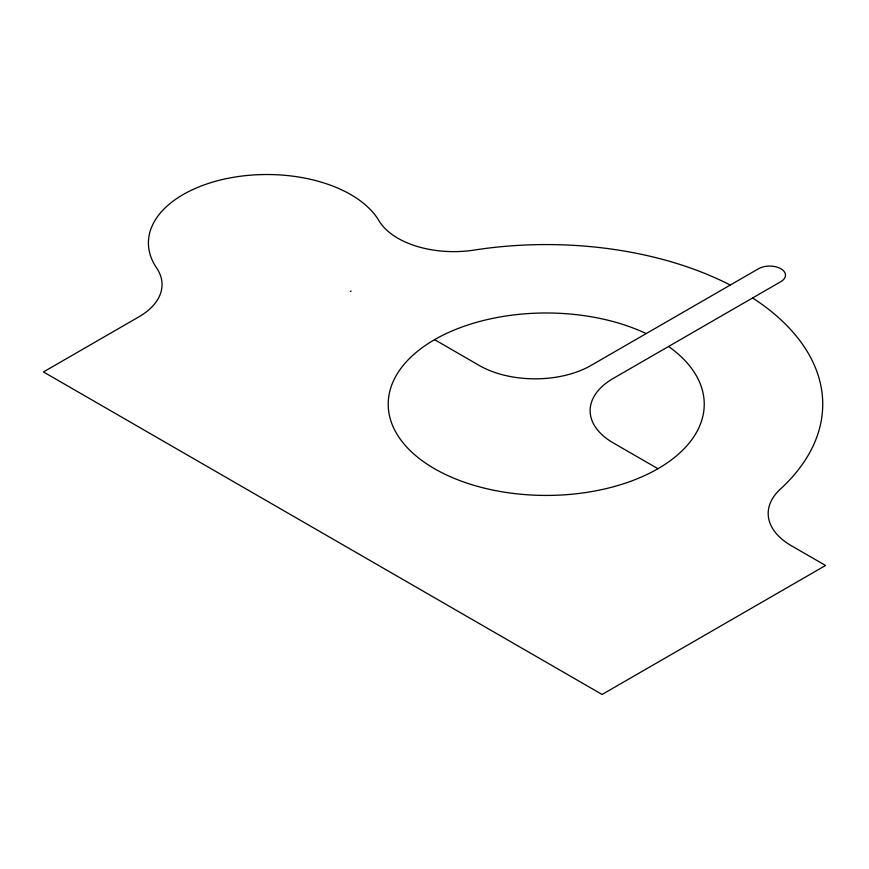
<?xml version="1.0" encoding="UTF-8"?>
<svg xmlns="http://www.w3.org/2000/svg" width="869" height="869" viewBox="0 0 869 869"><rect width="100%" height="100%" fill="white"/><g stroke="black" fill="none" stroke-linecap="round" stroke-linejoin="round"><path stroke-width="1.3" d="M350.316 291.539L351.087 291.093M657.952 468.706L613.264 442.908A79.003 45.612 0 0 1 613.264 378.406L780.862 281.643A15.805 9.124 0 0 0 780.862 268.738A15.805 9.124 0 0 0 758.518 268.738L590.974 365.469A79.003 45.612 0 0 1 479.199 365.447L434.587 339.649M752.597 297.958A276.516 159.646 0 0 1 780.308 489.182A79.003 45.612 0 0 0 791.333 545.71L825.55 565.469L602.098 694.472L43.45 371.943L138.91 316.837A79.003 45.612 0 0 0 156.594 267.924A118.51 68.423 0 0 1 226.07 178.71A118.51 68.423 0 0 1 379.025 220.78A79.003 45.612 0 0 0 474.322 250.055A276.516 159.646 0 0 1 730.253 285.054M668.565 346.47A158.006 91.223 0 0 1 581.991 493.06A158.006 91.223 0 0 1 392.321 383.544A158.006 91.223 0 0 1 646.221 333.577"/></g></svg>
